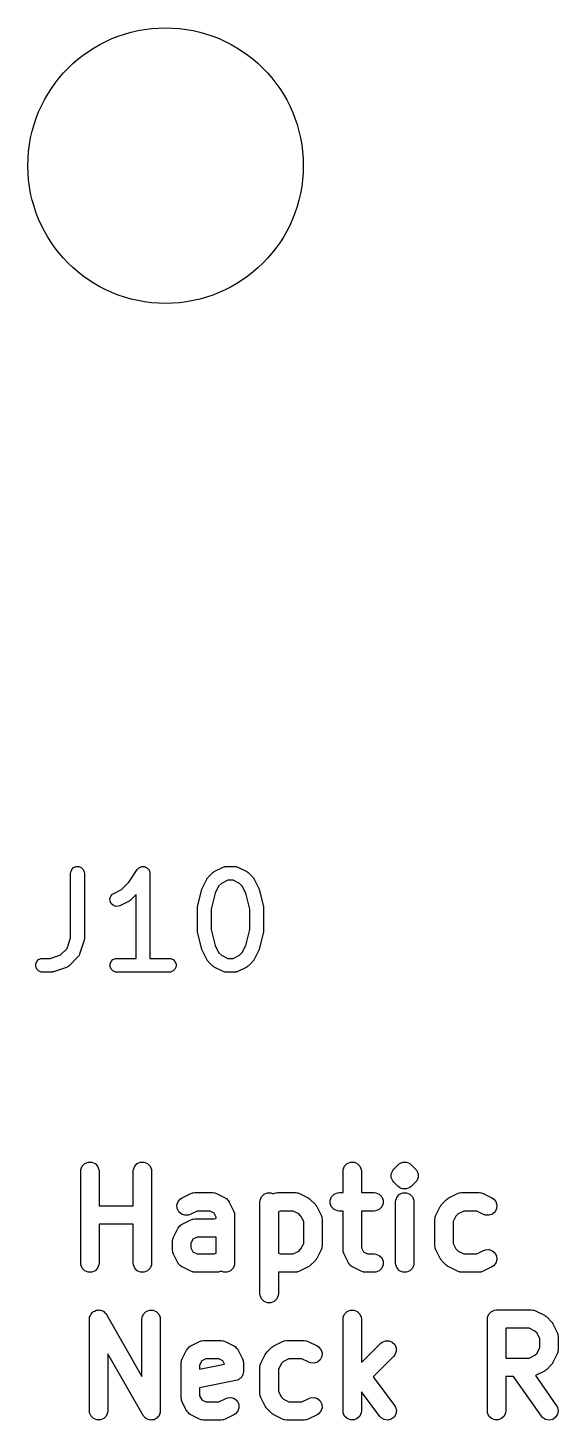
# Model space of a CAD drawing. Extents: x 2.05 to 8.87, y -5.84 to -2.88.
# Drawn here: x 3 to 3.227, y -5.707 to -5.11 of the extents above; entities that cross this region are included whole.
import ezdxf

# ---------------------------------------------------------------- set-up
doc = ezdxf.new("R2010")
doc.units = 0
doc.header["$MEASUREMENT"] = 0
doc.layers.add('BLACK', color=7, linetype='CONTINUOUS')

msp = doc.modelspace()

# ---------------------------------------------------------------- linework, layer by layer
at = {"layer": 'BLACK', "linetype": 'CONTINUOUS'}
for p, q in [((3.01833, -5.47263), (3.01838, -5.47205)), ((3.01838, -5.47205), (3.01882, -5.47099)), ((3.01882, -5.47099), (3.01964, -5.47018)), ((3.01964, -5.47018), (3.0207, -5.46973)), ((3.0207, -5.46973), (3.02185, -5.46973)), ((3.02185, -5.46973), (3.02292, -5.47018)), ((3.02292, -5.47018), (3.02373, -5.47099)), ((3.02373, -5.47099), (3.02417, -5.47205)), ((3.02417, -5.47205), (3.02423, -5.47263)), ((3.04336, -5.47637), (3.04694, -5.47099)), ((3.04694, -5.47099), (3.04694, -5.47099)), ((3.04694, -5.47099), (3.04694, -5.47099)), ((3.04694, -5.47099), (3.04695, -5.47099)), ((3.04695, -5.47099), (3.04731, -5.47054)), ((3.04731, -5.47054), (3.04755, -5.47038)), ((3.04755, -5.47038), (3.04776, -5.47018)), ((3.04776, -5.47018), (3.04803, -5.47006)), ((3.04803, -5.47006), (3.04827, -5.4699)), ((3.04827, -5.4699), (3.04855, -5.46985)), ((3.04855, -5.46985), (3.04882, -5.46973)), ((3.04882, -5.46973), (3.04911, -5.46973)), ((3.04911, -5.46973), (3.0494, -5.46968)), ((3.0494, -5.46968), (3.04968, -5.46973)), ((3.04968, -5.46973), (3.04998, -5.46973)), ((3.04998, -5.46973), (3.05024, -5.46985)), ((3.05024, -5.46985), (3.05053, -5.4699)), ((3.05053, -5.4699), (3.05077, -5.47006)), ((3.05077, -5.47006), (3.05104, -5.47018)), ((3.05104, -5.47018), (3.05124, -5.47038)), ((3.05124, -5.47038), (3.05149, -5.47054)), ((3.05149, -5.47054), (3.05165, -5.47078)), ((3.05165, -5.47078), (3.05186, -5.47099)), ((3.05186, -5.47099), (3.05197, -5.47126)), ((3.05197, -5.47126), (3.05213, -5.4715)), ((3.05213, -5.4715), (3.05218, -5.47178)), ((3.05218, -5.47178), (3.0523, -5.47205)), ((3.0523, -5.47205), (3.05235, -5.47262)), ((3.07955, -5.47212), (3.07963, -5.47205)), ((3.07963, -5.47205), (3.0797, -5.47202)), ((3.0797, -5.47202), (3.07995, -5.47186)), ((3.07995, -5.47186), (3.0837, -5.46999)), ((3.0837, -5.46999), (3.08424, -5.46978)), ((3.08424, -5.46978), (3.08435, -5.46978)), ((3.08435, -5.46978), (3.08444, -5.46973)), ((3.08444, -5.46973), (3.08502, -5.46968)), ((3.08502, -5.46968), (3.08877, -5.46968)), ((3.08877, -5.46968), (3.08935, -5.46973)), ((3.08935, -5.46973), (3.08944, -5.46978)), ((3.08944, -5.46978), (3.08955, -5.46978)), ((3.08955, -5.46978), (3.09009, -5.46999)), ((3.09009, -5.46999), (3.09384, -5.47186)), ((3.09384, -5.47186), (3.09409, -5.47202)), ((3.09409, -5.47202), (3.09416, -5.47205)), ((3.09416, -5.47205), (3.09424, -5.47212)), ((3.01833, -5.50027), (3.01833, -5.47263)), ((3.02423, -5.47263), (3.02423, -5.50075)), ((3.04015, -5.47958), (3.04336, -5.47637)), ((3.05235, -5.47262), (3.05235, -5.47263)), ((3.05235, -5.47263), (3.05235, -5.47263)), ((3.05235, -5.47263), (3.05235, -5.47263)), ((3.05235, -5.47263), (3.05235, -5.50905)), ((3.07488, -5.47881), (3.07676, -5.47506)), ((3.07676, -5.47506), (3.07691, -5.47481)), ((3.07691, -5.47481), (3.07694, -5.47474)), ((3.07694, -5.47474), (3.07701, -5.47466)), ((3.07701, -5.47466), (3.07706, -5.47457)), ((3.07706, -5.47457), (3.07712, -5.47452)), ((3.07712, -5.47452), (3.07731, -5.47429)), ((3.07731, -5.47429), (3.07918, -5.47242)), ((3.07918, -5.47242), (3.07941, -5.47223)), ((3.07941, -5.47223), (3.07946, -5.47217)), ((3.07946, -5.47217), (3.07955, -5.47212)), ((3.08302, -5.47693), (3.08182, -5.47813)), ((3.08572, -5.47558), (3.08302, -5.47693)), ((3.08807, -5.47558), (3.08572, -5.47558)), ((3.09077, -5.47693), (3.08807, -5.47558)), ((3.09197, -5.47813), (3.09077, -5.47693)), ((3.09424, -5.47212), (3.09433, -5.47217)), ((3.09433, -5.47217), (3.09438, -5.47223)), ((3.09438, -5.47223), (3.09461, -5.47242)), ((3.09461, -5.47242), (3.09648, -5.47429)), ((3.09648, -5.47429), (3.09667, -5.47452)), ((3.09667, -5.47452), (3.09673, -5.47457)), ((3.09673, -5.47457), (3.09678, -5.47466)), ((3.09678, -5.47466), (3.09685, -5.47474)), ((3.09685, -5.47474), (3.09688, -5.47481)), ((3.09688, -5.47481), (3.09704, -5.47506)), ((3.09704, -5.47506), (3.09891, -5.47881)), ((3.03522, -5.48351), (3.03559, -5.48242)), ((3.0353, -5.48466), (3.03522, -5.48351)), ((3.03559, -5.48242), (3.03634, -5.48155)), ((3.03634, -5.48155), (3.03683, -5.48124)), ((3.03683, -5.48124), (3.04015, -5.47958)), ((3.04645, -5.48163), (3.04399, -5.48409)), ((3.04645, -5.50905), (3.04645, -5.48163)), ((3.07278, -5.48691), (3.07466, -5.47941)), ((3.07466, -5.47941), (3.07467, -5.47937)), ((3.07467, -5.47935), (3.07477, -5.47911)), ((3.07467, -5.47937), (3.07467, -5.47935)), ((3.07477, -5.47911), (3.07485, -5.47887)), ((3.07485, -5.47887), (3.07486, -5.47885)), ((3.07486, -5.47885), (3.07488, -5.47881)), ((3.08031, -5.48116), (3.0786, -5.48799)), ((3.08182, -5.47813), (3.08031, -5.48116)), ((3.09348, -5.48116), (3.09197, -5.47813)), ((3.09519, -5.48799), (3.09348, -5.48116)), ((3.09891, -5.47881), (3.09893, -5.47885)), ((3.09893, -5.47885), (3.09894, -5.47887)), ((3.09894, -5.47887), (3.09903, -5.47911)), ((3.09903, -5.47911), (3.09912, -5.47935)), ((3.09912, -5.47935), (3.09912, -5.47937)), ((3.09912, -5.47937), (3.09913, -5.47941)), ((3.09913, -5.47941), (3.10101, -5.48691)), ((3.03582, -5.48569), (3.0353, -5.48466)), ((3.03669, -5.48644), (3.03582, -5.48569)), ((3.03778, -5.48681), (3.03669, -5.48644)), ((3.03893, -5.48673), (3.03778, -5.48681)), ((3.03947, -5.48652), (3.03893, -5.48673)), ((3.04322, -5.48465), (3.03947, -5.48652)), ((3.04347, -5.48449), (3.04322, -5.48465)), ((3.04354, -5.48446), (3.04347, -5.48449)), ((3.04362, -5.48439), (3.04354, -5.48446)), ((3.04371, -5.48434), (3.04362, -5.48439)), ((3.04376, -5.48428), (3.04371, -5.48434)), ((3.04399, -5.48409), (3.04376, -5.48428)), ((3.07269, -5.48763), (3.0727, -5.48753)), ((3.07269, -5.497), (3.07269, -5.48763)), ((3.0727, -5.48749), (3.07273, -5.48727)), ((3.0727, -5.48753), (3.0727, -5.48749)), ((3.07273, -5.48727), (3.07275, -5.48705)), ((3.07275, -5.48705), (3.07277, -5.48701)), ((3.07277, -5.48701), (3.07278, -5.48691)), ((3.0786, -5.48799), (3.0786, -5.49664)), ((3.09519, -5.49664), (3.09519, -5.48799)), ((3.10101, -5.48691), (3.10102, -5.48701)), ((3.10102, -5.48701), (3.10104, -5.48705)), ((3.10104, -5.48705), (3.10106, -5.48727)), ((3.10106, -5.48727), (3.10109, -5.48749)), ((3.10109, -5.48749), (3.10109, -5.48753)), ((3.10109, -5.48753), (3.1011, -5.48763)), ((3.1011, -5.48763), (3.1011, -5.497)), ((3.01682, -5.50478), (3.01833, -5.50027)), ((3.02408, -5.50169), (3.02221, -5.50731)), ((3.02414, -5.5014), (3.02408, -5.50169)), ((3.02417, -5.50133), (3.02414, -5.5014)), ((3.02418, -5.50122), (3.02417, -5.50133)), ((3.02421, -5.50112), (3.02418, -5.50122)), ((3.02423, -5.50075), (3.0242, -5.50104)), ((3.0242, -5.50104), (3.02421, -5.50112)), ((3.0727, -5.4971), (3.07269, -5.497)), ((3.0727, -5.49715), (3.0727, -5.4971)), ((3.07273, -5.49736), (3.0727, -5.49715)), ((3.07275, -5.49758), (3.07273, -5.49736)), ((3.07277, -5.49762), (3.07275, -5.49758)), ((3.07278, -5.49772), (3.07277, -5.49762)), ((3.07466, -5.50522), (3.07278, -5.49772)), ((3.0786, -5.49664), (3.08031, -5.50347)), ((3.09348, -5.50347), (3.09519, -5.49664)), ((3.10101, -5.49772), (3.09913, -5.50522)), ((3.10102, -5.49762), (3.10101, -5.49772)), ((3.10104, -5.49758), (3.10102, -5.49762)), ((3.10106, -5.49736), (3.10104, -5.49758)), ((3.10109, -5.49715), (3.10106, -5.49736)), ((3.1011, -5.497), (3.10109, -5.4971)), ((3.10109, -5.4971), (3.10109, -5.49715)), ((3.00955, -5.50905), (3.01406, -5.50755)), ((3.01406, -5.50755), (3.01682, -5.50478)), ((3.02197, -5.50784), (3.0219, -5.50792)), ((3.02221, -5.50731), (3.02197, -5.50784)), ((3.07467, -5.50526), (3.07466, -5.50522)), ((3.07467, -5.50528), (3.07467, -5.50526)), ((3.07477, -5.50552), (3.07467, -5.50528)), ((3.07485, -5.50576), (3.07477, -5.50552)), ((3.07486, -5.50578), (3.07485, -5.50576)), ((3.07488, -5.50582), (3.07486, -5.50578)), ((3.07676, -5.50957), (3.07488, -5.50582)), ((3.08031, -5.50347), (3.08182, -5.5065)), ((3.08182, -5.5065), (3.08302, -5.5077)), ((3.08302, -5.5077), (3.08572, -5.50905)), ((3.08807, -5.50905), (3.09077, -5.5077)), ((3.09077, -5.5077), (3.09197, -5.5065)), ((3.09197, -5.5065), (3.09348, -5.50347)), ((3.09891, -5.50582), (3.09704, -5.50957)), ((3.09893, -5.50578), (3.09891, -5.50582)), ((3.09894, -5.50576), (3.09893, -5.50578)), ((3.09903, -5.50552), (3.09894, -5.50576)), ((3.09912, -5.50528), (3.09903, -5.50552)), ((3.09913, -5.50522), (3.09912, -5.50526)), ((3.09912, -5.50526), (3.09912, -5.50528)), ((3.00338, -5.51142), (3.00383, -5.51036)), ((3.00338, -5.51258), (3.00338, -5.51142)), ((3.00383, -5.51364), (3.00338, -5.51258)), ((3.00383, -5.51036), (3.00464, -5.50955)), ((3.00464, -5.51446), (3.00383, -5.51364)), ((3.00464, -5.50955), (3.0057, -5.5091)), ((3.0057, -5.5091), (3.00628, -5.50905)), ((3.00628, -5.50905), (3.00955, -5.50905)), ((3.01659, -5.51293), (3.01096, -5.5148)), ((3.01712, -5.51269), (3.01659, -5.51293)), ((3.0172, -5.51262), (3.01712, -5.51269)), ((3.01729, -5.51258), (3.0172, -5.51262)), ((3.01774, -5.51221), (3.01729, -5.51258)), ((3.02149, -5.50846), (3.01774, -5.51221)), ((3.02186, -5.50802), (3.02149, -5.50846)), ((3.0219, -5.50792), (3.02186, -5.50802)), ((3.03526, -5.51142), (3.0357, -5.51036)), ((3.03526, -5.51258), (3.03526, -5.51142)), ((3.0357, -5.51364), (3.03526, -5.51258)), ((3.0357, -5.51036), (3.03651, -5.50955)), ((3.03651, -5.51446), (3.0357, -5.51364)), ((3.03651, -5.50955), (3.03758, -5.5091)), ((3.03758, -5.5091), (3.03815, -5.50905)), ((3.03815, -5.50905), (3.04645, -5.50905)), ((3.05235, -5.50905), (3.06065, -5.50905)), ((3.06065, -5.50905), (3.06122, -5.5091)), ((3.06122, -5.5091), (3.06229, -5.50955)), ((3.06229, -5.50955), (3.0631, -5.51036)), ((3.0631, -5.51364), (3.06229, -5.51446)), ((3.0631, -5.51036), (3.06354, -5.51142)), ((3.06354, -5.51258), (3.0631, -5.51364)), ((3.06354, -5.51142), (3.06354, -5.51258)), ((3.07691, -5.50982), (3.07676, -5.50957)), ((3.07694, -5.50989), (3.07691, -5.50982)), ((3.07701, -5.50997), (3.07694, -5.50989)), ((3.07706, -5.51006), (3.07701, -5.50997)), ((3.07712, -5.51011), (3.07706, -5.51006)), ((3.07731, -5.51034), (3.07712, -5.51011)), ((3.07918, -5.51221), (3.07731, -5.51034)), ((3.07941, -5.5124), (3.07918, -5.51221)), ((3.07946, -5.51246), (3.07941, -5.5124)), ((3.07955, -5.51251), (3.07946, -5.51246)), ((3.07963, -5.51258), (3.07955, -5.51251)), ((3.0797, -5.51261), (3.07963, -5.51258)), ((3.07995, -5.51277), (3.0797, -5.51261)), ((3.0837, -5.51464), (3.07995, -5.51277)), ((3.08572, -5.50905), (3.08807, -5.50905)), ((3.09384, -5.51277), (3.09009, -5.51464)), ((3.09409, -5.51261), (3.09384, -5.51277)), ((3.09416, -5.51258), (3.09409, -5.51261)), ((3.09424, -5.51251), (3.09416, -5.51258)), ((3.09433, -5.51246), (3.09424, -5.51251)), ((3.09438, -5.5124), (3.09433, -5.51246)), ((3.09461, -5.51221), (3.09438, -5.5124)), ((3.09648, -5.51034), (3.09461, -5.51221)), ((3.09667, -5.51011), (3.09648, -5.51034)), ((3.09673, -5.51006), (3.09667, -5.51011)), ((3.09678, -5.50997), (3.09673, -5.51006)), ((3.09685, -5.50989), (3.09678, -5.50997)), ((3.09688, -5.50982), (3.09685, -5.50989)), ((3.09704, -5.50957), (3.09688, -5.50982)), ((3.0057, -5.5149), (3.00464, -5.51446)), ((3.00628, -5.51495), (3.0057, -5.5149)), ((3.01003, -5.51495), (3.00628, -5.51495)), ((3.01032, -5.51492), (3.01003, -5.51495)), ((3.0104, -5.51493), (3.01032, -5.51492)), ((3.0105, -5.51491), (3.0104, -5.51493)), ((3.01061, -5.5149), (3.0105, -5.51491)), ((3.01068, -5.51487), (3.01061, -5.5149)), ((3.01096, -5.5148), (3.01068, -5.51487)), ((3.03758, -5.5149), (3.03651, -5.51446)), ((3.03815, -5.51495), (3.03758, -5.5149)), ((3.06065, -5.51495), (3.03815, -5.51495)), ((3.06122, -5.5149), (3.06065, -5.51495)), ((3.06229, -5.51446), (3.06122, -5.5149)), ((3.08424, -5.51485), (3.0837, -5.51464)), ((3.08435, -5.51486), (3.08424, -5.51485)), ((3.08444, -5.5149), (3.08435, -5.51486)), ((3.08502, -5.51495), (3.08444, -5.5149)), ((3.08877, -5.51495), (3.08502, -5.51495)), ((3.08935, -5.5149), (3.08877, -5.51495)), ((3.08944, -5.51486), (3.08935, -5.5149)), ((3.08955, -5.51485), (3.08944, -5.51486)), ((3.09009, -5.51464), (3.08955, -5.51485)), ((3.02335, -5.5981), (3.02443, -5.59701)), ((3.02443, -5.59701), (3.02585, -5.59642)), ((3.02585, -5.59642), (3.02739, -5.59642)), ((3.02739, -5.59642), (3.02881, -5.59701)), ((3.02881, -5.59701), (3.0299, -5.5981)), ((3.04585, -5.5981), (3.04693, -5.59701)), ((3.04693, -5.59701), (3.04835, -5.59642)), ((3.04835, -5.59642), (3.04989, -5.59642)), ((3.04989, -5.59642), (3.05131, -5.59701)), ((3.05131, -5.59701), (3.05239, -5.5981)), ((3.13583, -5.5981), (3.13692, -5.59701)), ((3.13692, -5.59701), (3.13834, -5.59642)), ((3.13834, -5.59642), (3.13988, -5.59642)), ((3.13988, -5.59642), (3.14129, -5.59701)), ((3.14129, -5.59701), (3.14238, -5.5981)), ((3.15882, -5.5975), (3.15942, -5.59701)), ((3.15942, -5.59701), (3.15983, -5.59684)), ((3.15983, -5.59684), (3.16084, -5.59642)), ((3.16084, -5.59642), (3.16237, -5.59642)), ((3.16237, -5.59642), (3.16379, -5.59701)), ((3.16379, -5.59701), (3.16439, -5.5975)), ((3.02268, -5.60029), (3.02276, -5.59952)), ((3.02268, -5.63966), (3.02268, -5.60029)), ((3.02276, -5.59952), (3.02335, -5.5981)), ((3.0299, -5.5981), (3.03048, -5.59952)), ((3.03048, -5.59952), (3.03056, -5.60029)), ((3.03056, -5.60029), (3.03056, -5.6151)), ((3.04518, -5.60029), (3.04526, -5.59952)), ((3.04518, -5.6151), (3.04518, -5.60029)), ((3.04526, -5.59952), (3.04585, -5.5981)), ((3.05239, -5.5981), (3.05298, -5.59952)), ((3.05298, -5.59952), (3.05306, -5.60029)), ((3.05306, -5.60029), (3.05306, -5.63966)), ((3.13517, -5.60029), (3.13525, -5.59952)), ((3.13517, -5.60947), (3.13517, -5.60029)), ((3.13525, -5.59952), (3.13583, -5.5981)), ((3.14238, -5.5981), (3.14297, -5.59952)), ((3.14297, -5.59952), (3.14304, -5.60029)), ((3.14304, -5.60029), (3.14304, -5.60947)), ((3.15587, -5.60139), (3.15646, -5.59997)), ((3.15587, -5.60293), (3.15587, -5.60139)), ((3.15646, -5.60435), (3.15587, -5.60293)), ((3.15646, -5.59997), (3.15695, -5.59938)), ((3.15646, -5.59997), (3.15646, -5.59997)), ((3.15695, -5.59938), (3.15882, -5.5975)), ((3.16439, -5.5975), (3.16626, -5.59938)), ((3.16626, -5.59938), (3.16675, -5.59997)), ((3.16675, -5.59997), (3.16728, -5.60125)), ((3.16734, -5.60293), (3.16675, -5.60435)), ((3.16728, -5.60125), (3.16734, -5.60139)), ((3.16734, -5.60139), (3.16734, -5.60293)), ((3.15695, -5.60494), (3.15646, -5.60435)), ((3.15882, -5.60682), (3.15695, -5.60494)), ((3.15942, -5.60731), (3.15882, -5.60682)), ((3.15983, -5.60748), (3.15942, -5.60731)), ((3.16084, -5.6079), (3.15983, -5.60748)), ((3.16237, -5.6079), (3.16084, -5.6079)), ((3.16379, -5.60731), (3.16237, -5.6079)), ((3.16439, -5.60682), (3.16379, -5.60731)), ((3.16626, -5.60494), (3.16439, -5.60682)), ((3.16675, -5.60435), (3.16626, -5.60494)), ((3.03056, -5.6151), (3.04518, -5.6151)), ((3.06396, -5.61479), (3.06445, -5.61333)), ((3.06407, -5.61632), (3.06396, -5.61479)), ((3.06445, -5.61333), (3.06545, -5.61217)), ((3.06545, -5.61217), (3.06611, -5.61176)), ((3.06611, -5.61176), (3.06986, -5.60989)), ((3.06986, -5.60989), (3.07058, -5.60961)), ((3.07058, -5.60961), (3.07072, -5.6096)), ((3.07072, -5.6096), (3.07085, -5.60955)), ((3.07085, -5.60955), (3.07162, -5.60947)), ((3.07162, -5.60947), (3.07912, -5.60947)), ((3.07912, -5.60947), (3.07988, -5.60955)), ((3.07988, -5.60955), (3.08001, -5.6096)), ((3.08001, -5.6096), (3.08015, -5.60961)), ((3.08015, -5.60961), (3.08088, -5.60989)), ((3.08088, -5.60989), (3.08463, -5.61176)), ((3.08463, -5.61176), (3.08475, -5.61184)), ((3.08475, -5.61184), (3.08481, -5.61186)), ((3.08481, -5.61186), (3.08489, -5.61193)), ((3.08489, -5.61193), (3.08528, -5.61217)), ((3.08528, -5.61217), (3.0856, -5.61255)), ((3.0856, -5.61255), (3.08597, -5.61287)), ((3.08597, -5.61287), (3.08622, -5.61326)), ((3.08622, -5.61326), (3.08628, -5.61333)), ((3.08628, -5.61333), (3.08631, -5.61339)), ((3.08631, -5.61339), (3.08639, -5.61352)), ((3.08639, -5.61352), (3.08826, -5.61727)), ((3.09955, -5.61341), (3.09963, -5.61264)), ((3.09955, -5.65278), (3.09955, -5.61341)), ((3.09963, -5.61264), (3.10021, -5.61122)), ((3.10021, -5.61122), (3.1013, -5.61014)), ((3.1013, -5.61014), (3.10272, -5.60955)), ((3.10272, -5.60955), (3.10426, -5.60955)), ((3.10426, -5.60955), (3.10529, -5.60998)), ((3.10529, -5.60998), (3.10548, -5.60989)), ((3.10548, -5.60989), (3.1062, -5.60961)), ((3.1062, -5.60961), (3.10634, -5.6096)), ((3.10634, -5.6096), (3.10647, -5.60955)), ((3.10647, -5.60955), (3.10724, -5.60947)), ((3.10724, -5.60947), (3.11474, -5.60947)), ((3.11474, -5.60947), (3.1155, -5.60955)), ((3.1155, -5.60955), (3.11563, -5.6096)), ((3.11563, -5.6096), (3.11578, -5.60961)), ((3.11578, -5.60961), (3.1165, -5.60989)), ((3.1165, -5.60989), (3.12025, -5.61176)), ((3.12025, -5.61176), (3.12058, -5.61197)), ((3.12058, -5.61197), (3.12067, -5.61201)), ((3.12067, -5.61201), (3.12078, -5.6121)), ((3.12078, -5.6121), (3.1209, -5.61217)), ((3.1209, -5.61217), (3.12097, -5.61225)), ((3.12097, -5.61225), (3.12127, -5.6125)), ((3.12127, -5.6125), (3.12314, -5.61437)), ((3.12314, -5.61437), (3.12339, -5.61468)), ((3.12339, -5.61468), (3.12347, -5.61474)), ((3.12347, -5.61474), (3.12354, -5.61486)), ((3.12354, -5.61486), (3.12363, -5.61497)), ((3.12363, -5.61497), (3.12367, -5.61507)), ((3.12367, -5.61507), (3.12388, -5.6154)), ((3.12962, -5.61264), (3.13021, -5.61122)), ((3.12962, -5.61418), (3.12962, -5.61264)), ((3.13021, -5.6156), (3.12962, -5.61418)), ((3.13021, -5.61122), (3.1313, -5.61014)), ((3.1313, -5.61014), (3.13272, -5.60955)), ((3.13272, -5.60955), (3.13348, -5.60947)), ((3.13348, -5.60947), (3.13517, -5.60947)), ((3.14304, -5.60947), (3.14848, -5.60947)), ((3.14848, -5.60947), (3.14925, -5.60955)), ((3.14925, -5.60955), (3.15067, -5.61014)), ((3.15067, -5.61014), (3.15175, -5.61122)), ((3.15175, -5.61122), (3.15234, -5.61264)), ((3.15234, -5.61418), (3.15175, -5.6156)), ((3.15234, -5.61264), (3.15234, -5.61418)), ((3.15767, -5.61341), (3.15774, -5.61264)), ((3.15767, -5.63966), (3.15767, -5.61341)), ((3.15774, -5.61264), (3.15833, -5.61122)), ((3.15833, -5.61122), (3.15942, -5.61014)), ((3.15942, -5.61014), (3.16084, -5.60955)), ((3.16084, -5.60955), (3.16237, -5.60955)), ((3.16237, -5.60955), (3.16379, -5.61014)), ((3.16379, -5.61014), (3.16488, -5.61122)), ((3.16488, -5.61122), (3.16547, -5.61264)), ((3.16547, -5.61264), (3.16554, -5.61341)), ((3.16554, -5.61341), (3.16554, -5.63966)), ((3.17683, -5.6154), (3.17704, -5.61507)), ((3.17704, -5.61507), (3.17708, -5.61497)), ((3.17708, -5.61497), (3.17717, -5.61486)), ((3.17717, -5.61486), (3.17724, -5.61474)), ((3.17724, -5.61474), (3.17732, -5.61468)), ((3.17732, -5.61468), (3.17757, -5.61437)), ((3.17757, -5.61437), (3.17944, -5.6125)), ((3.17944, -5.6125), (3.17975, -5.61225)), ((3.17975, -5.61225), (3.17981, -5.61217)), ((3.17981, -5.61217), (3.17993, -5.6121)), ((3.17993, -5.6121), (3.18004, -5.61201)), ((3.18004, -5.61201), (3.18014, -5.61197)), ((3.18014, -5.61197), (3.18047, -5.61176)), ((3.18047, -5.61176), (3.18422, -5.60989)), ((3.18422, -5.60989), (3.18494, -5.60961)), ((3.18494, -5.60961), (3.18508, -5.6096)), ((3.18508, -5.6096), (3.18521, -5.60955)), ((3.18521, -5.60955), (3.18598, -5.60947)), ((3.18598, -5.60947), (3.19348, -5.60947)), ((3.19348, -5.60947), (3.19424, -5.60955)), ((3.19424, -5.60955), (3.19437, -5.6096)), ((3.19437, -5.6096), (3.19452, -5.60961)), ((3.19452, -5.60961), (3.19524, -5.60989)), ((3.19524, -5.60989), (3.19899, -5.61176)), ((3.19899, -5.61176), (3.19964, -5.61217)), ((3.19964, -5.61217), (3.20065, -5.61333)), ((3.20065, -5.61333), (3.20113, -5.61479)), ((3.20113, -5.61479), (3.20102, -5.61632)), ((3.06476, -5.6177), (3.06407, -5.61632)), ((3.06592, -5.6187), (3.06476, -5.6177)), ((3.06737, -5.61919), (3.06592, -5.6187)), ((3.06611, -5.62301), (3.06986, -5.62114)), ((3.06891, -5.61908), (3.06737, -5.61919)), ((3.06963, -5.6188), (3.06891, -5.61908)), ((3.07255, -5.61735), (3.06963, -5.6188)), ((3.06986, -5.62114), (3.07058, -5.62086)), ((3.07058, -5.62086), (3.07072, -5.62085)), ((3.07072, -5.62085), (3.07085, -5.6208)), ((3.07085, -5.6208), (3.07162, -5.62072)), ((3.07162, -5.62072), (3.08006, -5.62072)), ((3.07819, -5.61735), (3.07255, -5.61735)), ((3.07993, -5.61822), (3.07819, -5.61735)), ((3.0808, -5.61996), (3.07993, -5.61822)), ((3.08006, -5.62072), (3.0808, -5.62035)), ((3.0808, -5.62035), (3.0808, -5.61996)), ((3.08826, -5.61727), (3.08854, -5.61799)), ((3.08854, -5.61799), (3.08855, -5.61813)), ((3.08855, -5.61813), (3.0886, -5.61826)), ((3.0886, -5.61826), (3.08868, -5.61903)), ((3.08868, -5.61903), (3.08868, -5.63966)), ((3.10817, -5.61735), (3.10742, -5.61772)), ((3.10742, -5.61772), (3.10742, -5.63535)), ((3.11381, -5.61735), (3.10817, -5.61735)), ((3.11615, -5.61852), (3.11381, -5.61735)), ((3.11712, -5.61949), (3.11615, -5.61852)), ((3.1183, -5.62184), (3.11712, -5.61949)), ((3.12388, -5.6154), (3.12576, -5.61915)), ((3.12576, -5.61915), (3.12603, -5.61987)), ((3.12603, -5.61987), (3.12604, -5.62001)), ((3.12604, -5.62001), (3.1261, -5.62014)), ((3.1261, -5.62014), (3.12617, -5.62091)), ((3.12617, -5.62091), (3.12617, -5.63216)), ((3.1313, -5.61668), (3.13021, -5.6156)), ((3.13272, -5.61727), (3.1313, -5.61668)), ((3.13348, -5.61735), (3.13272, -5.61727)), ((3.13517, -5.61735), (3.13348, -5.61735)), ((3.13517, -5.63403), (3.13517, -5.61735)), ((3.14848, -5.61735), (3.14304, -5.61735)), ((3.14304, -5.61735), (3.14304, -5.6331)), ((3.14925, -5.61727), (3.14848, -5.61735)), ((3.15067, -5.61668), (3.14925, -5.61727)), ((3.15175, -5.6156), (3.15067, -5.61668)), ((3.17454, -5.62091), (3.17462, -5.62014)), ((3.17454, -5.63216), (3.17454, -5.62091)), ((3.17462, -5.62014), (3.17467, -5.62001)), ((3.17467, -5.62001), (3.17468, -5.61987)), ((3.17468, -5.61987), (3.17496, -5.61915)), ((3.17496, -5.61915), (3.17683, -5.6154)), ((3.18359, -5.61949), (3.18241, -5.62184)), ((3.18456, -5.61852), (3.18359, -5.61949)), ((3.18691, -5.61735), (3.18456, -5.61852)), ((3.19255, -5.61735), (3.18691, -5.61735)), ((3.19546, -5.6188), (3.19255, -5.61735)), ((3.19619, -5.61908), (3.19546, -5.6188)), ((3.19772, -5.61919), (3.19619, -5.61908)), ((3.19918, -5.6187), (3.19772, -5.61919)), ((3.20034, -5.6177), (3.19918, -5.6187)), ((3.20102, -5.61632), (3.20034, -5.6177)), ((3.04518, -5.62297), (3.03056, -5.62297)), ((3.03056, -5.62297), (3.03056, -5.63966)), ((3.04518, -5.63966), (3.04518, -5.62297)), ((3.06247, -5.62852), (3.06435, -5.62477)), ((3.06435, -5.62477), (3.06443, -5.62464)), ((3.06443, -5.62464), (3.06445, -5.62458)), ((3.06445, -5.62458), (3.06451, -5.62451)), ((3.06451, -5.62451), (3.06476, -5.62412)), ((3.06476, -5.62412), (3.06513, -5.62379)), ((3.06513, -5.62379), (3.06545, -5.62342)), ((3.06545, -5.62342), (3.06584, -5.62318)), ((3.06584, -5.62318), (3.06592, -5.62311)), ((3.06592, -5.62311), (3.06598, -5.62309)), ((3.06598, -5.62309), (3.06611, -5.62301)), ((3.1183, -5.63123), (3.1183, -5.62184)), ((3.18241, -5.62184), (3.18241, -5.63123)), ((3.06205, -5.63028), (3.06213, -5.62951)), ((3.06205, -5.63403), (3.06205, -5.63028)), ((3.06213, -5.62951), (3.06218, -5.62938)), ((3.06218, -5.62938), (3.06219, -5.62924)), ((3.06219, -5.62924), (3.06247, -5.62852)), ((3.0708, -5.62947), (3.06993, -5.63121)), ((3.06993, -5.63121), (3.06993, -5.6331)), ((3.06993, -5.6331), (3.0708, -5.63485)), ((3.07255, -5.62859), (3.0708, -5.62947)), ((3.0808, -5.62859), (3.07255, -5.62859)), ((3.0808, -5.63535), (3.0808, -5.62859)), ((3.11712, -5.63357), (3.1183, -5.63123)), ((3.12603, -5.6332), (3.12576, -5.63392)), ((3.12604, -5.63306), (3.12603, -5.6332)), ((3.1261, -5.63292), (3.12604, -5.63306)), ((3.12617, -5.63216), (3.1261, -5.63292)), ((3.14304, -5.6331), (3.14392, -5.63485)), ((3.17462, -5.63292), (3.17454, -5.63216)), ((3.17467, -5.63306), (3.17462, -5.63292)), ((3.17468, -5.6332), (3.17467, -5.63306)), ((3.17496, -5.63392), (3.17468, -5.6332)), ((3.18241, -5.63123), (3.18359, -5.63357)), ((3.06213, -5.6348), (3.06205, -5.63403)), ((3.06218, -5.63493), (3.06213, -5.6348)), ((3.06219, -5.63507), (3.06218, -5.63493)), ((3.06247, -5.63579), (3.06219, -5.63507)), ((3.06435, -5.63954), (3.06247, -5.63579)), ((3.0708, -5.63485), (3.07255, -5.63572)), ((3.07255, -5.63572), (3.08006, -5.63572)), ((3.08006, -5.63572), (3.0808, -5.63535)), ((3.10742, -5.63535), (3.10817, -5.63572)), ((3.10817, -5.63572), (3.11381, -5.63572)), ((3.11381, -5.63572), (3.11615, -5.63454)), ((3.11615, -5.63454), (3.11712, -5.63357)), ((3.12314, -5.63869), (3.12127, -5.64056)), ((3.12339, -5.63839), (3.12314, -5.63869)), ((3.12347, -5.63832), (3.12339, -5.63839)), ((3.12354, -5.6382), (3.12347, -5.63832)), ((3.12363, -5.63809), (3.12354, -5.6382)), ((3.12367, -5.638), (3.12363, -5.63809)), ((3.12388, -5.63767), (3.12367, -5.638)), ((3.12576, -5.63392), (3.12388, -5.63767)), ((3.13525, -5.6348), (3.13517, -5.63403)), ((3.1353, -5.63493), (3.13525, -5.6348)), ((3.13531, -5.63507), (3.1353, -5.63493)), ((3.13559, -5.63579), (3.13531, -5.63507)), ((3.13746, -5.63954), (3.13559, -5.63579)), ((3.14392, -5.63485), (3.14566, -5.63572)), ((3.14566, -5.63572), (3.14848, -5.63572)), ((3.14848, -5.63572), (3.14925, -5.63579)), ((3.14925, -5.63579), (3.15067, -5.63638)), ((3.15067, -5.63638), (3.15175, -5.63747)), ((3.15175, -5.63747), (3.15234, -5.63889)), ((3.15234, -5.63889), (3.15234, -5.64042)), ((3.17683, -5.63767), (3.17496, -5.63392)), ((3.17704, -5.638), (3.17683, -5.63767)), ((3.17708, -5.63809), (3.17704, -5.638)), ((3.17717, -5.6382), (3.17708, -5.63809)), ((3.17724, -5.63832), (3.17717, -5.6382)), ((3.17732, -5.63839), (3.17724, -5.63832)), ((3.17757, -5.63869), (3.17732, -5.63839)), ((3.17944, -5.64056), (3.17757, -5.63869)), ((3.18359, -5.63357), (3.18456, -5.63454)), ((3.18456, -5.63454), (3.18691, -5.63572)), ((3.18691, -5.63572), (3.19255, -5.63572)), ((3.19255, -5.63572), (3.19546, -5.63426)), ((3.19546, -5.63426), (3.19619, -5.63398)), ((3.19619, -5.63398), (3.19772, -5.63387)), ((3.19772, -5.63387), (3.19918, -5.63436)), ((3.19918, -5.63436), (3.20034, -5.63537)), ((3.20034, -5.63537), (3.20102, -5.63674)), ((3.20113, -5.63827), (3.20065, -5.63973)), ((3.20102, -5.63674), (3.20113, -5.63827)), ((3.02276, -5.64042), (3.02268, -5.63966)), ((3.02335, -5.64184), (3.02276, -5.64042)), ((3.02443, -5.64293), (3.02335, -5.64184)), ((3.02585, -5.64352), (3.02443, -5.64293)), ((3.02739, -5.64352), (3.02585, -5.64352)), ((3.02881, -5.64293), (3.02739, -5.64352)), ((3.0299, -5.64184), (3.02881, -5.64293)), ((3.03048, -5.64042), (3.0299, -5.64184)), ((3.03056, -5.63966), (3.03048, -5.64042)), ((3.04526, -5.64042), (3.04518, -5.63966)), ((3.04585, -5.64184), (3.04526, -5.64042)), ((3.04693, -5.64293), (3.04585, -5.64184)), ((3.04835, -5.64352), (3.04693, -5.64293)), ((3.04989, -5.64352), (3.04835, -5.64352)), ((3.05131, -5.64293), (3.04989, -5.64352)), ((3.05239, -5.64184), (3.05131, -5.64293)), ((3.05298, -5.64042), (3.05239, -5.64184)), ((3.05306, -5.63966), (3.05298, -5.64042)), ((3.06443, -5.63967), (3.06435, -5.63954)), ((3.06445, -5.63973), (3.06443, -5.63967)), ((3.06451, -5.63981), (3.06445, -5.63973)), ((3.06476, -5.64019), (3.06451, -5.63981)), ((3.06513, -5.64052), (3.06476, -5.64019)), ((3.06545, -5.64089), (3.06513, -5.64052)), ((3.06584, -5.64114), (3.06545, -5.64089)), ((3.06592, -5.6412), (3.06584, -5.64114)), ((3.06598, -5.64122), (3.06592, -5.6412)), ((3.06611, -5.6413), (3.06598, -5.64122)), ((3.06986, -5.64318), (3.06611, -5.6413)), ((3.07058, -5.64345), (3.06986, -5.64318)), ((3.07072, -5.64346), (3.07058, -5.64345)), ((3.07085, -5.64352), (3.07072, -5.64346)), ((3.07162, -5.64359), (3.07085, -5.64352)), ((3.08099, -5.64359), (3.07162, -5.64359)), ((3.08176, -5.64352), (3.08099, -5.64359)), ((3.08189, -5.64346), (3.08176, -5.64352)), ((3.08203, -5.64345), (3.08189, -5.64346)), ((3.08275, -5.64318), (3.08203, -5.64345)), ((3.08293, -5.64309), (3.08275, -5.64318)), ((3.08397, -5.64352), (3.08293, -5.64309)), ((3.08551, -5.64352), (3.08397, -5.64352)), ((3.08693, -5.64293), (3.08551, -5.64352)), ((3.08801, -5.64184), (3.08693, -5.64293)), ((3.0886, -5.64042), (3.08801, -5.64184)), ((3.08868, -5.63966), (3.0886, -5.64042)), ((3.11474, -5.64359), (3.10742, -5.64359)), ((3.10742, -5.64359), (3.10742, -5.65278)), ((3.1155, -5.64352), (3.11474, -5.64359)), ((3.11563, -5.64346), (3.1155, -5.64352)), ((3.11578, -5.64345), (3.11563, -5.64346)), ((3.1165, -5.64318), (3.11578, -5.64345)), ((3.12025, -5.6413), (3.1165, -5.64318)), ((3.12058, -5.64109), (3.12025, -5.6413)), ((3.12067, -5.64105), (3.12058, -5.64109)), ((3.12078, -5.64097), (3.12067, -5.64105)), ((3.1209, -5.64089), (3.12078, -5.64097)), ((3.12097, -5.64081), (3.1209, -5.64089)), ((3.12127, -5.64056), (3.12097, -5.64081)), ((3.13754, -5.63967), (3.13746, -5.63954)), ((3.13756, -5.63973), (3.13754, -5.63967)), ((3.13763, -5.63981), (3.13756, -5.63973)), ((3.13787, -5.64019), (3.13763, -5.63981)), ((3.13824, -5.64052), (3.13787, -5.64019)), ((3.13857, -5.64089), (3.13824, -5.64052)), ((3.13896, -5.64114), (3.13857, -5.64089)), ((3.13903, -5.6412), (3.13896, -5.64114)), ((3.13909, -5.64122), (3.13903, -5.6412)), ((3.13922, -5.6413), (3.13909, -5.64122)), ((3.14297, -5.64318), (3.13922, -5.6413)), ((3.14369, -5.64345), (3.14297, -5.64318)), ((3.14383, -5.64346), (3.14369, -5.64345)), ((3.14396, -5.64352), (3.14383, -5.64346)), ((3.14473, -5.64359), (3.14396, -5.64352)), ((3.14848, -5.64359), (3.14473, -5.64359)), ((3.14925, -5.64352), (3.14848, -5.64359)), ((3.15067, -5.64293), (3.14925, -5.64352)), ((3.15175, -5.64184), (3.15067, -5.64293)), ((3.15234, -5.64042), (3.15175, -5.64184)), ((3.15774, -5.64042), (3.15767, -5.63966)), ((3.15833, -5.64184), (3.15774, -5.64042)), ((3.15942, -5.64293), (3.15833, -5.64184)), ((3.16084, -5.64352), (3.15942, -5.64293)), ((3.16237, -5.64352), (3.16084, -5.64352)), ((3.16379, -5.64293), (3.16237, -5.64352)), ((3.16488, -5.64184), (3.16379, -5.64293)), ((3.16547, -5.64042), (3.16488, -5.64184)), ((3.16554, -5.63966), (3.16547, -5.64042)), ((3.17975, -5.64081), (3.17944, -5.64056)), ((3.17981, -5.64089), (3.17975, -5.64081)), ((3.17993, -5.64097), (3.17981, -5.64089)), ((3.18004, -5.64105), (3.17993, -5.64097)), ((3.18014, -5.64109), (3.18004, -5.64105)), ((3.18047, -5.6413), (3.18014, -5.64109)), ((3.18422, -5.64318), (3.18047, -5.6413)), ((3.18494, -5.64345), (3.18422, -5.64318)), ((3.18508, -5.64346), (3.18494, -5.64345)), ((3.18521, -5.64352), (3.18508, -5.64346)), ((3.18598, -5.64359), (3.18521, -5.64352)), ((3.19348, -5.64359), (3.18598, -5.64359)), ((3.19424, -5.64352), (3.19348, -5.64359)), ((3.19437, -5.64346), (3.19424, -5.64352)), ((3.19452, -5.64345), (3.19437, -5.64346)), ((3.19524, -5.64318), (3.19452, -5.64345)), ((3.19899, -5.6413), (3.19524, -5.64318)), ((3.19964, -5.64089), (3.19899, -5.6413)), ((3.20065, -5.63973), (3.19964, -5.64089)), ((3.09963, -5.65355), (3.09955, -5.65278)), ((3.10021, -5.65497), (3.09963, -5.65355)), ((3.1013, -5.65605), (3.10021, -5.65497)), ((3.10272, -5.65664), (3.1013, -5.65605)), ((3.10426, -5.65664), (3.10272, -5.65664)), ((3.10567, -5.65605), (3.10426, -5.65664)), ((3.10676, -5.65497), (3.10567, -5.65605)), ((3.10735, -5.65355), (3.10676, -5.65497)), ((3.10742, -5.65278), (3.10735, -5.65355)), ((3.02647, -5.66329), (3.02651, -5.6629)), ((3.02651, -5.6629), (3.02671, -5.66242)), ((3.02671, -5.66242), (3.02685, -5.66191)), ((3.02685, -5.66191), (3.027, -5.66171)), ((3.027, -5.66171), (3.0271, -5.66148)), ((3.0271, -5.66148), (3.02747, -5.66111)), ((3.02747, -5.66111), (3.02779, -5.6607)), ((3.02779, -5.6607), (3.02801, -5.66057)), ((3.02801, -5.66057), (3.02818, -5.6604)), ((3.02818, -5.6604), (3.02867, -5.6602)), ((3.02867, -5.6602), (3.02912, -5.65994)), ((3.02912, -5.65994), (3.02937, -5.6599)), ((3.02937, -5.6599), (3.0296, -5.65981)), ((3.0296, -5.65981), (3.03013, -5.65981)), ((3.03013, -5.65981), (3.03065, -5.65974)), ((3.03065, -5.65974), (3.03089, -5.65981)), ((3.03089, -5.65981), (3.03114, -5.65981)), ((3.03114, -5.65981), (3.03162, -5.66001)), ((3.03162, -5.66001), (3.03213, -5.66015)), ((3.03213, -5.66015), (3.03233, -5.6603)), ((3.03233, -5.6603), (3.03256, -5.6604)), ((3.03256, -5.6604), (3.03293, -5.66077)), ((3.03293, -5.66077), (3.03334, -5.66109)), ((3.03334, -5.66109), (3.03357, -5.66141)), ((3.03357, -5.66141), (3.03364, -5.66148)), ((3.03364, -5.66148), (3.03367, -5.66155)), ((3.03367, -5.66155), (3.03379, -5.66172)), ((3.03379, -5.66172), (3.04893, -5.68821)), ((3.04893, -5.66367), (3.04901, -5.6629)), ((3.04901, -5.6629), (3.04959, -5.66148)), ((3.04959, -5.66148), (3.05068, -5.6604)), ((3.05068, -5.6604), (3.0521, -5.65981)), ((3.0521, -5.65981), (3.05364, -5.65981)), ((3.05364, -5.65981), (3.05506, -5.6604)), ((3.05506, -5.6604), (3.05614, -5.66148)), ((3.05614, -5.66148), (3.05673, -5.6629)), ((3.05673, -5.6629), (3.05681, -5.66367)), ((3.13517, -5.66367), (3.13525, -5.6629)), ((3.13525, -5.6629), (3.13583, -5.66148)), ((3.13583, -5.66148), (3.13692, -5.6604)), ((3.13692, -5.6604), (3.13834, -5.65981)), ((3.13834, -5.65981), (3.13988, -5.65981)), ((3.13988, -5.65981), (3.14129, -5.6604)), ((3.14129, -5.6604), (3.14238, -5.66148)), ((3.14238, -5.66148), (3.14297, -5.6629)), ((3.14297, -5.6629), (3.14304, -5.66367)), ((3.19704, -5.66367), (3.19711, -5.6629)), ((3.19711, -5.6629), (3.1977, -5.66148)), ((3.1977, -5.66148), (3.19879, -5.6604)), ((3.19879, -5.6604), (3.20021, -5.65981)), ((3.20021, -5.65981), (3.20097, -5.65973)), ((3.20097, -5.65973), (3.21597, -5.65973)), ((3.21597, -5.65973), (3.21674, -5.65981)), ((3.21674, -5.65981), (3.21687, -5.65986)), ((3.21687, -5.65986), (3.21701, -5.65987)), ((3.21701, -5.65987), (3.21773, -5.66015)), ((3.21773, -5.66015), (3.22148, -5.66202)), ((3.22148, -5.66202), (3.22181, -5.66223)), ((3.22181, -5.66223), (3.22191, -5.66227)), ((3.22191, -5.66227), (3.22202, -5.66236)), ((3.22202, -5.66236), (3.22214, -5.66243)), ((3.22214, -5.66243), (3.2222, -5.66251)), ((3.2222, -5.66251), (3.22251, -5.66276)), ((3.22251, -5.66276), (3.22438, -5.66463)), ((3.02643, -5.66367), (3.02645, -5.66347)), ((3.02643, -5.70304), (3.02643, -5.66367)), ((3.02644, -5.66339), (3.02647, -5.66329)), ((3.02645, -5.66347), (3.02644, -5.66339)), ((3.04893, -5.68821), (3.04893, -5.66367)), ((3.05681, -5.66367), (3.05681, -5.70304)), ((3.13517, -5.70304), (3.13517, -5.66367)), ((3.14304, -5.66367), (3.14304, -5.68229)), ((3.19704, -5.70304), (3.19704, -5.66367)), ((3.21504, -5.66761), (3.20491, -5.66761)), ((3.20491, -5.66761), (3.20491, -5.68035)), ((3.21739, -5.66878), (3.21504, -5.66761)), ((3.21836, -5.66975), (3.21739, -5.66878)), ((3.22438, -5.66463), (3.22463, -5.66494)), ((3.22463, -5.66494), (3.22471, -5.665)), ((3.22471, -5.665), (3.22478, -5.66512)), ((3.22478, -5.66512), (3.22487, -5.66523)), ((3.22487, -5.66523), (3.22491, -5.66533)), ((3.22491, -5.66533), (3.22512, -5.66566)), ((3.22512, -5.66566), (3.22699, -5.66941)), ((3.06986, -5.67515), (3.0736, -5.67327)), ((3.0736, -5.67327), (3.07433, -5.673)), ((3.07433, -5.673), (3.07447, -5.67299)), ((3.07447, -5.67299), (3.0746, -5.67293)), ((3.0746, -5.67293), (3.07537, -5.67286)), ((3.07537, -5.67286), (3.08286, -5.67286)), ((3.08286, -5.67286), (3.08363, -5.67293)), ((3.08363, -5.67293), (3.08376, -5.67299)), ((3.08376, -5.67299), (3.0839, -5.673)), ((3.0839, -5.673), (3.08463, -5.67327)), ((3.08463, -5.67327), (3.08837, -5.67515)), ((3.10548, -5.67515), (3.10923, -5.67327)), ((3.10923, -5.67327), (3.10995, -5.673)), ((3.10995, -5.673), (3.11009, -5.67299)), ((3.11009, -5.67299), (3.11022, -5.67293)), ((3.11022, -5.67293), (3.11099, -5.67286)), ((3.11099, -5.67286), (3.11849, -5.67286)), ((3.11849, -5.67286), (3.11925, -5.67293)), ((3.11925, -5.67293), (3.11938, -5.67299)), ((3.11938, -5.67299), (3.11953, -5.673)), ((3.11953, -5.673), (3.12025, -5.67327)), ((3.12025, -5.67327), (3.124, -5.67515)), ((3.14304, -5.68229), (3.15132, -5.67401)), ((3.15132, -5.67401), (3.15192, -5.67352)), ((3.15192, -5.67352), (3.15334, -5.67293)), ((3.15334, -5.67293), (3.15487, -5.67293)), ((3.15487, -5.67293), (3.15629, -5.67352)), ((3.15629, -5.67352), (3.15738, -5.6746)), ((3.15738, -5.6746), (3.15797, -5.67602)), ((3.21954, -5.6721), (3.21836, -5.66975)), ((3.21954, -5.67586), (3.21954, -5.6721)), ((3.22699, -5.66941), (3.22727, -5.67013)), ((3.22727, -5.67013), (3.22728, -5.67027)), ((3.22728, -5.67027), (3.22733, -5.6704)), ((3.22733, -5.6704), (3.22741, -5.67117)), ((3.22741, -5.67117), (3.22741, -5.67679)), ((3.04945, -5.70499), (3.03431, -5.67849)), ((3.03431, -5.67849), (3.03431, -5.70304)), ((3.06594, -5.68138), (3.06622, -5.68066)), ((3.06622, -5.68066), (3.06809, -5.67691)), ((3.06809, -5.67691), (3.06818, -5.67678)), ((3.06818, -5.67678), (3.0682, -5.67672)), ((3.0682, -5.67672), (3.06826, -5.67664)), ((3.06826, -5.67664), (3.06851, -5.67625)), ((3.06851, -5.67625), (3.06888, -5.67593)), ((3.06888, -5.67593), (3.0692, -5.67556)), ((3.0692, -5.67556), (3.06959, -5.67531)), ((3.06959, -5.67531), (3.06967, -5.67525)), ((3.06967, -5.67525), (3.06973, -5.67523)), ((3.06973, -5.67523), (3.06986, -5.67515)), ((3.07629, -5.68073), (3.07455, -5.6816)), ((3.08194, -5.68073), (3.07629, -5.68073)), ((3.08368, -5.6816), (3.08194, -5.68073)), ((3.08837, -5.67515), (3.0885, -5.67523)), ((3.0885, -5.67523), (3.08856, -5.67525)), ((3.08856, -5.67525), (3.08864, -5.67531)), ((3.08864, -5.67531), (3.08903, -5.67556)), ((3.08903, -5.67556), (3.08935, -5.67593)), ((3.08935, -5.67593), (3.08972, -5.67625)), ((3.08972, -5.67625), (3.08997, -5.67664)), ((3.08997, -5.67664), (3.09003, -5.67672)), ((3.09003, -5.67672), (3.09005, -5.67678)), ((3.09005, -5.67678), (3.09014, -5.67691)), ((3.09014, -5.67691), (3.09201, -5.68066)), ((3.09201, -5.68066), (3.09229, -5.68138)), ((3.09997, -5.68253), (3.10184, -5.67878)), ((3.10184, -5.67878), (3.10205, -5.67845)), ((3.10205, -5.67845), (3.10209, -5.67835)), ((3.10209, -5.67835), (3.10218, -5.67825)), ((3.10218, -5.67825), (3.10225, -5.67813)), ((3.10225, -5.67813), (3.10233, -5.67806)), ((3.10233, -5.67806), (3.10258, -5.67776)), ((3.10258, -5.67776), (3.10445, -5.67588)), ((3.10445, -5.67588), (3.10475, -5.67564)), ((3.10475, -5.67564), (3.10482, -5.67556)), ((3.10482, -5.67556), (3.10494, -5.67548)), ((3.10494, -5.67548), (3.10505, -5.67539)), ((3.10505, -5.67539), (3.10515, -5.67535)), ((3.10515, -5.67535), (3.10548, -5.67515)), ((3.11192, -5.68073), (3.10957, -5.6819)), ((3.11756, -5.68073), (3.11192, -5.68073)), ((3.12047, -5.68219), (3.11756, -5.68073)), ((3.124, -5.67515), (3.12465, -5.67556)), ((3.12465, -5.67556), (3.12566, -5.67672)), ((3.12603, -5.67971), (3.12534, -5.68108)), ((3.12566, -5.67672), (3.12614, -5.67817)), ((3.12614, -5.67817), (3.12603, -5.67971)), ((3.15689, -5.67958), (3.14806, -5.68841)), ((3.15738, -5.67898), (3.15689, -5.67958)), ((3.15797, -5.67756), (3.15738, -5.67898)), ((3.15797, -5.67602), (3.15797, -5.67756)), ((3.20491, -5.68035), (3.21504, -5.68035)), ((3.21504, -5.68035), (3.21739, -5.67918)), ((3.21739, -5.67918), (3.21836, -5.67821)), ((3.21836, -5.67821), (3.21954, -5.67586)), ((3.22699, -5.67855), (3.22512, -5.6823)), ((3.22727, -5.67783), (3.22699, -5.67855)), ((3.22728, -5.67769), (3.22727, -5.67783)), ((3.22733, -5.67756), (3.22728, -5.67769)), ((3.22741, -5.67679), (3.22733, -5.67756)), ((3.0658, -5.68242), (3.06588, -5.68165)), ((3.0658, -5.69741), (3.0658, -5.68242)), ((3.06588, -5.68165), (3.06593, -5.68152)), ((3.06593, -5.68152), (3.06594, -5.68138)), ((3.07455, -5.6816), (3.07368, -5.68335)), ((3.07368, -5.68511), (3.08437, -5.68298)), ((3.07368, -5.68335), (3.07368, -5.68511)), ((3.08437, -5.68298), (3.08368, -5.6816)), ((3.09229, -5.68138), (3.0923, -5.68152)), ((3.0923, -5.68152), (3.09235, -5.68165)), ((3.09235, -5.68165), (3.09243, -5.68242)), ((3.09243, -5.68617), (3.09235, -5.68693)), ((3.09243, -5.68242), (3.09243, -5.68617)), ((3.09955, -5.68429), (3.09963, -5.68352)), ((3.09955, -5.69554), (3.09955, -5.68429)), ((3.09963, -5.68352), (3.09968, -5.68339)), ((3.09968, -5.68339), (3.09969, -5.68325)), ((3.09969, -5.68325), (3.09997, -5.68253)), ((3.1086, -5.68287), (3.10742, -5.68522)), ((3.10742, -5.68522), (3.10742, -5.69461)), ((3.10957, -5.6819), (3.1086, -5.68287)), ((3.12119, -5.68246), (3.12047, -5.68219)), ((3.12273, -5.68257), (3.12119, -5.68246)), ((3.12418, -5.68209), (3.12273, -5.68257)), ((3.12534, -5.68108), (3.12418, -5.68209)), ((3.22148, -5.68594), (3.21773, -5.68781)), ((3.22181, -5.68573), (3.22148, -5.68594)), ((3.22191, -5.68569), (3.22181, -5.68573)), ((3.22202, -5.6856), (3.22191, -5.68569)), ((3.22214, -5.68553), (3.22202, -5.6856)), ((3.2222, -5.68545), (3.22214, -5.68553)), ((3.22251, -5.6852), (3.2222, -5.68545)), ((3.22438, -5.68333), (3.22251, -5.6852)), ((3.22463, -5.68302), (3.22438, -5.68333)), ((3.22471, -5.68296), (3.22463, -5.68302)), ((3.22478, -5.68284), (3.22471, -5.68296)), ((3.22487, -5.68273), (3.22478, -5.68284)), ((3.22491, -5.68263), (3.22487, -5.68273)), ((3.22512, -5.6823), (3.22491, -5.68263)), ((3.08926, -5.69003), (3.07368, -5.69314)), ((3.09, -5.6898), (3.08926, -5.69003)), ((3.08926, -5.69003), (3.08926, -5.69003)), ((3.08926, -5.69003), (3.08926, -5.69003)), ((3.08926, -5.69003), (3.08926, -5.69003)), ((3.09032, -5.68959), (3.09, -5.6898)), ((3.09068, -5.68944), (3.09032, -5.68959)), ((3.09095, -5.68916), (3.09068, -5.68944)), ((3.09128, -5.68895), (3.09095, -5.68916)), ((3.09149, -5.68863), (3.09128, -5.68895)), ((3.09176, -5.68835), (3.09149, -5.68863)), ((3.09191, -5.68799), (3.09176, -5.68835)), ((3.09213, -5.68767), (3.09191, -5.68799)), ((3.0922, -5.68729), (3.09213, -5.68767)), ((3.09235, -5.68693), (3.0922, -5.68729)), ((3.14806, -5.68841), (3.15726, -5.70068)), ((3.2083, -5.68823), (3.20491, -5.68823)), ((3.20491, -5.68823), (3.20491, -5.70304)), ((3.22025, -5.7053), (3.2083, -5.68823)), ((3.21773, -5.68781), (3.21764, -5.68785)), ((3.21764, -5.68785), (3.2267, -5.70078)), ((3.06588, -5.69818), (3.0658, -5.69741)), ((3.06593, -5.69831), (3.06588, -5.69818)), ((3.06594, -5.69845), (3.06593, -5.69831)), ((3.06622, -5.69918), (3.06594, -5.69845)), ((3.07368, -5.69314), (3.07368, -5.69649)), ((3.07368, -5.69649), (3.07455, -5.69823)), ((3.07455, -5.69823), (3.07629, -5.6991)), ((3.08194, -5.6991), (3.08485, -5.69764)), ((3.08485, -5.69764), (3.08557, -5.69737)), ((3.08557, -5.69737), (3.08711, -5.69726)), ((3.08711, -5.69726), (3.08856, -5.69774)), ((3.08856, -5.69774), (3.08972, -5.69875)), ((3.08972, -5.69875), (3.09041, -5.70012)), ((3.09963, -5.69631), (3.09955, -5.69554)), ((3.09968, -5.69644), (3.09963, -5.69631)), ((3.09969, -5.69658), (3.09968, -5.69644)), ((3.09997, -5.6973), (3.09969, -5.69658)), ((3.10184, -5.70105), (3.09997, -5.6973)), ((3.10742, -5.69461), (3.1086, -5.69696)), ((3.1086, -5.69696), (3.10957, -5.69793)), ((3.10957, -5.69793), (3.11192, -5.6991)), ((3.11756, -5.6991), (3.12047, -5.69764)), ((3.12047, -5.69764), (3.12119, -5.69737)), ((3.12119, -5.69737), (3.12273, -5.69726)), ((3.12273, -5.69726), (3.12418, -5.69774)), ((3.12418, -5.69774), (3.12534, -5.69875)), ((3.12534, -5.69875), (3.12603, -5.70012)), ((3.15096, -5.7054), (3.14304, -5.69485)), ((3.14304, -5.69485), (3.14304, -5.70304)), ((3.02651, -5.70381), (3.02643, -5.70304)), ((3.0271, -5.70523), (3.02651, -5.70381)), ((3.03423, -5.70381), (3.03364, -5.70523)), ((3.03431, -5.70304), (3.03423, -5.70381)), ((3.05639, -5.7048), (3.05624, -5.70499)), ((3.05653, -5.70429), (3.05639, -5.7048)), ((3.05673, -5.70381), (3.05653, -5.70429)), ((3.05677, -5.70341), (3.05673, -5.70381)), ((3.0568, -5.70331), (3.05677, -5.70341)), ((3.05681, -5.70304), (3.05679, -5.70324)), ((3.05679, -5.70324), (3.0568, -5.70331)), ((3.06809, -5.70292), (3.06622, -5.69918)), ((3.06818, -5.70305), (3.06809, -5.70292)), ((3.0682, -5.70311), (3.06818, -5.70305)), ((3.06826, -5.70319), (3.0682, -5.70311)), ((3.06851, -5.70358), (3.06826, -5.70319)), ((3.06888, -5.7039), (3.06851, -5.70358)), ((3.0692, -5.70427), (3.06888, -5.7039)), ((3.06959, -5.70452), (3.0692, -5.70427)), ((3.06967, -5.70458), (3.06959, -5.70452)), ((3.06973, -5.7046), (3.06967, -5.70458)), ((3.06986, -5.70469), (3.06973, -5.7046)), ((3.0736, -5.70656), (3.06986, -5.70469)), ((3.07629, -5.6991), (3.08194, -5.6991)), ((3.08837, -5.70469), (3.08463, -5.70656)), ((3.08903, -5.70427), (3.08837, -5.70469)), ((3.09003, -5.70311), (3.08903, -5.70427)), ((3.09052, -5.70166), (3.09003, -5.70311)), ((3.09041, -5.70012), (3.09052, -5.70166)), ((3.10205, -5.70138), (3.10184, -5.70105)), ((3.10209, -5.70148), (3.10205, -5.70138)), ((3.10218, -5.70158), (3.10209, -5.70148)), ((3.10225, -5.7017), (3.10218, -5.70158)), ((3.10233, -5.70177), (3.10225, -5.7017)), ((3.10258, -5.70207), (3.10233, -5.70177)), ((3.10445, -5.70395), (3.10258, -5.70207)), ((3.10475, -5.7042), (3.10445, -5.70395)), ((3.10482, -5.70427), (3.10475, -5.7042)), ((3.10494, -5.70435), (3.10482, -5.70427)), ((3.10505, -5.70444), (3.10494, -5.70435)), ((3.10515, -5.70448), (3.10505, -5.70444)), ((3.10548, -5.70469), (3.10515, -5.70448)), ((3.10923, -5.70656), (3.10548, -5.70469)), ((3.11192, -5.6991), (3.11756, -5.6991)), ((3.124, -5.70469), (3.12025, -5.70656)), ((3.12465, -5.70427), (3.124, -5.70469)), ((3.12566, -5.70311), (3.12465, -5.70427)), ((3.12614, -5.70166), (3.12566, -5.70311)), ((3.12603, -5.70012), (3.12614, -5.70166)), ((3.13525, -5.70381), (3.13517, -5.70304)), ((3.13583, -5.70523), (3.13525, -5.70381)), ((3.14297, -5.70381), (3.14238, -5.70523)), ((3.14304, -5.70304), (3.14297, -5.70381)), ((3.15782, -5.70435), (3.15704, -5.70567)), ((3.15726, -5.70068), (3.15766, -5.70134)), ((3.15766, -5.70134), (3.15804, -5.70282)), ((3.15804, -5.70282), (3.15782, -5.70435)), ((3.19711, -5.70381), (3.19704, -5.70304)), ((3.1977, -5.70523), (3.19711, -5.70381)), ((3.20484, -5.70381), (3.20425, -5.70523)), ((3.20491, -5.70304), (3.20484, -5.70381)), ((3.22714, -5.70447), (3.22632, -5.70576)), ((3.2267, -5.70078), (3.22708, -5.70145)), ((3.22708, -5.70145), (3.22741, -5.70295)), ((3.22741, -5.70295), (3.22714, -5.70447)), ((3.02818, -5.70631), (3.0271, -5.70523)), ((3.0296, -5.7069), (3.02818, -5.70631)), ((3.03114, -5.7069), (3.0296, -5.7069)), ((3.03256, -5.70631), (3.03114, -5.7069)), ((3.03364, -5.70523), (3.03256, -5.70631)), ((3.04956, -5.70515), (3.04945, -5.70499)), ((3.04959, -5.70523), (3.04956, -5.70515)), ((3.04967, -5.7053), (3.04959, -5.70523)), ((3.0499, -5.70562), (3.04967, -5.7053)), ((3.05031, -5.70594), (3.0499, -5.70562)), ((3.05068, -5.70631), (3.05031, -5.70594)), ((3.05091, -5.70641), (3.05068, -5.70631)), ((3.05111, -5.70656), (3.05091, -5.70641)), ((3.05162, -5.7067), (3.05111, -5.70656)), ((3.0521, -5.7069), (3.05162, -5.7067)), ((3.05235, -5.7069), (3.0521, -5.7069)), ((3.05259, -5.70697), (3.05235, -5.7069)), ((3.05311, -5.7069), (3.05259, -5.70697)), ((3.05364, -5.7069), (3.05311, -5.7069)), ((3.05387, -5.7068), (3.05364, -5.7069)), ((3.05412, -5.70677), (3.05387, -5.7068)), ((3.05457, -5.70651), (3.05412, -5.70677)), ((3.05506, -5.70631), (3.05457, -5.70651)), ((3.05523, -5.70614), (3.05506, -5.70631)), ((3.05545, -5.70601), (3.05523, -5.70614)), ((3.05577, -5.7056), (3.05545, -5.70601)), ((3.05614, -5.70523), (3.05577, -5.7056)), ((3.05624, -5.70499), (3.05614, -5.70523)), ((3.07433, -5.70684), (3.0736, -5.70656)), ((3.07447, -5.70685), (3.07433, -5.70684)), ((3.0746, -5.7069), (3.07447, -5.70685)), ((3.07537, -5.70698), (3.0746, -5.7069)), ((3.08286, -5.70698), (3.07537, -5.70698)), ((3.08363, -5.7069), (3.08286, -5.70698)), ((3.08376, -5.70685), (3.08363, -5.7069)), ((3.0839, -5.70684), (3.08376, -5.70685)), ((3.08463, -5.70656), (3.0839, -5.70684)), ((3.10995, -5.70684), (3.10923, -5.70656)), ((3.11009, -5.70685), (3.10995, -5.70684)), ((3.11022, -5.7069), (3.11009, -5.70685)), ((3.11099, -5.70698), (3.11022, -5.7069)), ((3.11849, -5.70698), (3.11099, -5.70698)), ((3.11925, -5.7069), (3.11849, -5.70698)), ((3.11938, -5.70685), (3.11925, -5.7069)), ((3.11953, -5.70684), (3.11938, -5.70685)), ((3.12025, -5.70656), (3.11953, -5.70684)), ((3.13692, -5.70631), (3.13583, -5.70523)), ((3.13834, -5.7069), (3.13692, -5.70631)), ((3.13988, -5.7069), (3.13834, -5.7069)), ((3.14129, -5.70631), (3.13988, -5.7069)), ((3.14238, -5.70523), (3.14129, -5.70631)), ((3.15148, -5.70597), (3.15096, -5.7054)), ((3.1528, -5.70675), (3.15148, -5.70597)), ((3.15432, -5.70697), (3.1528, -5.70675)), ((3.15581, -5.70659), (3.15432, -5.70697)), ((3.15704, -5.70567), (3.15581, -5.70659)), ((3.19879, -5.70631), (3.1977, -5.70523)), ((3.20021, -5.7069), (3.19879, -5.70631)), ((3.20174, -5.7069), (3.20021, -5.7069)), ((3.20316, -5.70631), (3.20174, -5.7069)), ((3.20425, -5.70523), (3.20316, -5.70631)), ((3.22075, -5.70588), (3.22025, -5.7053)), ((3.22204, -5.70671), (3.22075, -5.70588)), ((3.22356, -5.70698), (3.22204, -5.70671)), ((3.22506, -5.70664), (3.22356, -5.70698)), ((3.22632, -5.70576), (3.22506, -5.70664))]:
    msp.add_line(p, q, dxfattribs=at)
at = {"layer": 'BLACK'}
msp.add_circle((3.05906, -5.16929), 0.05906, dxfattribs=at)
msp.add_circle((3.05906, -5.16929), 0.05906, dxfattribs=at)

doc.saveas('drawing.dxf')
